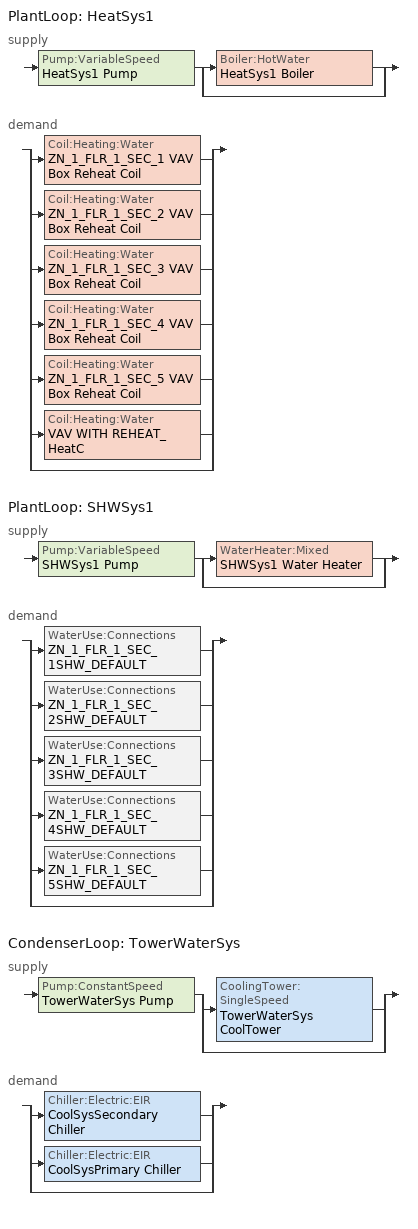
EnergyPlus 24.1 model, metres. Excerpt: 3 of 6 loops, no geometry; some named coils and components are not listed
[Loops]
PlantLoop 'HeatSys1'
 supply: Pump:VariableSpeed 'HeatSys1 Pump' > split
  | Boiler:HotWater 'HeatSys1 Boiler'
  | bypass
 demand: split
  | Coil:Heating:Water 'ZN_1_FLR_1_SEC_1 VAV Box Reheat Coil'
  | Coil:Heating:Water 'ZN_1_FLR_1_SEC_2 VAV Box Reheat Coil'
  | Coil:Heating:Water 'ZN_1_FLR_1_SEC_3 VAV Box Reheat Coil'
  | Coil:Heating:Water 'ZN_1_FLR_1_SEC_4 VAV Box Reheat Coil'
  | Coil:Heating:Water 'ZN_1_FLR_1_SEC_5 VAV Box Reheat Coil'
  | Coil:Heating:Water 'VAV WITH REHEAT_HeatC'
  | bypass
PlantLoop 'SHWSys1'
 supply: Pump:VariableSpeed 'SHWSys1 Pump' > split
  | WaterHeater:Mixed 'SHWSys1 Water Heater'
  | bypass
 demand: split
  | WaterUse:Connections 'ZN_1_FLR_1_SEC_1SHW_DEFAULT'
  | WaterUse:Connections 'ZN_1_FLR_1_SEC_2SHW_DEFAULT'
  | WaterUse:Connections 'ZN_1_FLR_1_SEC_3SHW_DEFAULT'
  | WaterUse:Connections 'ZN_1_FLR_1_SEC_4SHW_DEFAULT'
  | WaterUse:Connections 'ZN_1_FLR_1_SEC_5SHW_DEFAULT'
  | bypass
CondenserLoop 'TowerWaterSys'
 supply: Pump:ConstantSpeed 'TowerWaterSys Pump' > split
  | CoolingTower:SingleSpeed 'TowerWaterSys CoolTower'
  | bypass
 demand: split
  | Chiller:Electric:EIR 'CoolSysSecondary Chiller'
  | Chiller:Electric:EIR 'CoolSysPrimary Chiller'
  | bypass
[Boiler:HotWater]
HeatSys1 Boiler: Boiler flow mode=LeavingSetpointModulated; Design water flow rate=Autosize; Efficiency curve temperature evaluation variable=LeavingBoiler; Fuel type=NaturalGas; Maximum part load ratio=1.2; Minimum part load ratio=0; Nominal capacity=Autosize; Nominal thermal efficiency=0.8; Normalized boiler efficiency curve=BoilerEfficiency; On cycle parasitic electric load=75; Optimum part load ratio=1; Sizing factor=1.1; Water outlet upper temperature limit=95
[Coil:Heating:Water] Availability schedule=ALWAYS_ON; Maximum water flow rate=Autosize; Performance input method=UFactorTimesAreaAndDesignWaterFlowRate; Rated capacity=Autosize; Rated inlet air temperature=16.6; Rated inlet water temperature=82.2; Rated outlet air temperature=32.2; Rated outlet water temperature=71.1; U factor times area value=Autosize
ZN_1_FLR_1_SEC_1 VAV Box Reheat Coil; ZN_1_FLR_1_SEC_2 VAV Box Reheat Coil; ZN_1_FLR_1_SEC_3 VAV Box Reheat Coil; ZN_1_FLR_1_SEC_4 VAV Box Reheat Coil; ZN_1_FLR_1_SEC_5 VAV Box Reheat Coil
[CondenserEquipmentList]
TowerWaterSys Equipment List: TowerWaterSys CoolTower, CoolingTower:SingleSpeed
[CondenserEquipmentOperationSchemes]
TowerWaterSys Loop Operation Scheme List: Control scheme 1=TowerWaterSys Operation Scheme; Control scheme 1 schedule=PlantOnSched
[CondenserLoop]
TowerWaterSys: Condenser equipment operation scheme=TowerWaterSys Loop Operation Scheme List; Condenser loop volume=Autocalculate; Fluid type=Water; Load distribution scheme=SequentialLoad; Maximum loop flow rate=Autosize; Maximum loop temperature=80; Minimum loop flow rate=0; Minimum loop temperature=5
[CoolingTower:SingleSpeed]
TowerWaterSys CoolTower: Design air flow rate=Autosize; Design fan power=Autosize; Design u factor times area value=Autosize; Design water flow rate=Autosize; Free convection regime air flow rate=Autocalculate; Free convection regime u factor times area value=Autocalculate
[PlantEquipmentList]
HeatSys1 Equipment List: HeatSys1 Boiler, Boiler:HotWater
SHWSys1 Equipment List: SHWSys1 Water Heater, WaterHeater:Mixed
[PlantEquipmentOperation:CoolingLoad]
TowerWaterSys Operation Scheme: Load range 1 lower limit=0; Load range 1 upper limit=1e+12; Range 1 equipment list=TowerWaterSys Equipment List
[PlantEquipmentOperation:HeatingLoad] Load range 1 lower limit=0; Load range 1 upper limit=1e+15
Name | Range 1 equipment list
HeatSys1 Operation Scheme | HeatSys1 Equipment List
SHWSys1 Operation Scheme | SHWSys1 Equipment List
[PlantEquipmentOperationSchemes] Control scheme 1 schedule=PlantOnSched
Name | Control scheme 1
HeatSys1 Loop Operation Scheme List | HeatSys1 Operation Scheme
SHWSys1 Loop Operation Scheme List | SHWSys1 Operation Scheme
[PlantLoop] Fluid type=Water; Load distribution scheme=Optimal; Maximum loop flow rate=Autosize; Minimum loop flow rate=0; Minimum loop temperature=10; Plant loop volume=Autocalculate
Name | Maximum loop temperature | Plant equipment operation scheme
HeatSys1 | 100 | HeatSys1 Loop Operation Scheme List
SHWSys1 | 60 | SHWSys1 Loop Operation Scheme List
[Pump:ConstantSpeed]
TowerWaterSys Pump: Design flow rate=Autosize; Design power consumption=Autosize; Design pump head=179352; Fraction of motor inefficiencies to fluid stream=0; Motor efficiency=0.87; Pump control type=Intermittent
[Pump:VariableSpeed] Design maximum flow rate=Autosize; Design minimum flow rate=0; Design power consumption=Autosize; Fraction of motor inefficiencies to fluid stream=0; Pump control type=Intermittent; Coefficient 1 of the part load performance curve=0; Coefficient 2 of the part load performance curve=1; Coefficient 3 of the part load performance curve=0; Coefficient 4 of the part load performance curve=0
Name | Design pump head | Motor efficiency
HeatSys1 Pump | 15000 | 0.9
SHWSys1 Pump | 0 | 1
[SetpointManager:FollowOutdoorAirTemperature]
MyCondenserControl: Control variable=Temperature; Maximum setpoint temperature=80; Minimum setpoint temperature=5; Offset temperature difference=0; Reference temperature type=OutdoorAirWetBulb; Setpoint node or nodelist=TowerWaterSys Supply Outlet Node
[SetpointManager:Scheduled] Control variable=Temperature
Name | Schedule | Setpoint node or nodelist
HeatSys1 Boiler Setpoint Manager | HW-Loop-Temp-Schedule | HeatSys1 Supply Equipment Outlet Node
HeatSys1 Loop Setpoint Manager | HW-Loop-Temp-Schedule | HeatSys1 Supply Outlet Node
SHWSys1 Loop Setpoint Manager | SHWSys1-Loop-Temp-Schedule | SHWSys1 Supply Outlet Node
[Sizing:Plant]
Name | Design loop exit temperature | Loop design temperature difference | Loop type
SHWSys1 | 60 | 5 | Heating
HeatSys1 | 82 | 11 | Heating
TowerWaterSys | 29.4 | 5.6 | Condenser
[WaterHeater:Mixed]
SHWSys1 Water Heater: Ambient temperature indicator=Schedule; Ambient temperature schedule=SHWSys1 Water Heater Ambient Temperature Schedule; Deadband temperature difference=2; Heater control type=Cycle; Heater fuel type=NaturalGas; Heater maximum capacity=845000; Heater thermal efficiency=0.8; Indirect water heating recovery time=1.5; Maximum temperature limit=82.2222; Off cycle loss coefficient to ambient temperature=6; Off cycle parasitic fuel consumption rate=20; Off cycle parasitic fuel type=NaturalGas; Off cycle parasitic heat fraction to tank=0.8; On cycle loss coefficient to ambient temperature=6; On cycle parasitic fuel type=NaturalGas; Setpoint temperature schedule=SHWSys1 Water Heater Setpoint Temperature Schedule; Source side design flow rate=Autosize; Source side effectiveness=1; Tank volume=3; Use side design flow rate=Autosize; Use side effectiveness=1
[WaterUse:Connections]
Name | Water use equipment name 1
ZN_1_FLR_1_SEC_1SHW_DEFAULT | ZN_1_FLR_1_SEC_1SHW_DEFAULT
ZN_1_FLR_1_SEC_2SHW_DEFAULT | ZN_1_FLR_1_SEC_2SHW_DEFAULT
ZN_1_FLR_1_SEC_3SHW_DEFAULT | ZN_1_FLR_1_SEC_3SHW_DEFAULT
ZN_1_FLR_1_SEC_4SHW_DEFAULT | ZN_1_FLR_1_SEC_4SHW_DEFAULT
ZN_1_FLR_1_SEC_5SHW_DEFAULT | ZN_1_FLR_1_SEC_5SHW_DEFAULT
[WaterUse:Equipment] End use subcategory=SHW_DEFAULT; Flow rate fraction schedule=BLDG_SWH_SCH; Peak flow rate=2.77778e-06
Name | Zone | Hot water supply temperature schedule | Latent fraction schedule | Sensible fraction schedule | Target temperature schedule
ZN_1_FLR_1_SEC_1SHW_DEFAULT | ZN_1_FLR_1_SEC_1 | ZN_1_FLR_1_SEC_1SHW_DEFAULTHot Supply Temp Sched | ZN_1_FLR_1_SEC_1SHW_DEFAULT Latent fract sched | ZN_1_FLR_1_SEC_1SHW_DEFAULT Sensible fract sched | ZN_1_FLR_1_SEC_1SHW_DEFAULT Temp Sched
ZN_1_FLR_1_SEC_2SHW_DEFAULT | ZN_1_FLR_1_SEC_2 | ZN_1_FLR_1_SEC_2SHW_DEFAULTHot Supply Temp Sched | ZN_1_FLR_1_SEC_2SHW_DEFAULT Latent fract sched | ZN_1_FLR_1_SEC_2SHW_DEFAULT Sensible fract sched | ZN_1_FLR_1_SEC_2SHW_DEFAULT Temp Sched
ZN_1_FLR_1_SEC_3SHW_DEFAULT | ZN_1_FLR_1_SEC_3 | ZN_1_FLR_1_SEC_3SHW_DEFAULTHot Supply Temp Sched | ZN_1_FLR_1_SEC_3SHW_DEFAULT Latent fract sched | ZN_1_FLR_1_SEC_3SHW_DEFAULT Sensible fract sched | ZN_1_FLR_1_SEC_3SHW_DEFAULT Temp Sched
ZN_1_FLR_1_SEC_4SHW_DEFAULT | ZN_1_FLR_1_SEC_4 | ZN_1_FLR_1_SEC_4SHW_DEFAULTHot Supply Temp Sched | ZN_1_FLR_1_SEC_4SHW_DEFAULT Latent fract sched | ZN_1_FLR_1_SEC_4SHW_DEFAULT Sensible fract sched | ZN_1_FLR_1_SEC_4SHW_DEFAULT Temp Sched
ZN_1_FLR_1_SEC_5SHW_DEFAULT | ZN_1_FLR_1_SEC_5 | ZN_1_FLR_1_SEC_5SHW_DEFAULTHot Supply Temp Sched | ZN_1_FLR_1_SEC_5SHW_DEFAULT Latent fract sched | ZN_1_FLR_1_SEC_5SHW_DEFAULT Sensible fract sched | ZN_1_FLR_1_SEC_5SHW_DEFAULT Temp Sched
[Curve:Quadratic]
BoilerEfficiency: Maximum value of x=1; Minimum value of x=0; Coefficient1 constant=1; Coefficient2 x=0; Coefficient3 x 2=0
[Schedule:Compact]
ALWAYS_ON; PlantOnSched: Through: 12/31, For: AllDays, Until: 24:00, 1
BLDG_SWH_SCH: Through: 12/31, For: Weekdays SummerDesignDay, Until: 05:00, 0.05, Until: 06:00, 0.08, Until: 07:00, 0.07, Until: 08:00, 0.19, Until: 09:00, 0.35, Until: 10:00, 0.38, Until: 11:00, 0.39, Until: 12:00, 0.47, Until: 13:00, 0.57, Until: 14:00, 0.54, Until: 15:00, 0.34, Until: 16:00, 0.33, Until: 17:00, 0.44, Until: 18:00, 0.26, Until: 19:00, 0.21, Until: 20:00, 0.15, Until: 21:00, 0.17, Until: 22:00, 0.08, Until: 24:00, 0.05, For: Saturday WinterDesignDay, Until: 05:00, 0.05, Until: 06:00, 0.08, Until: 07:00, 0.07, Until: 08:00, 0.11, Until: 09:00, 0.15, Until: 10:00, 0.21, Until: 11:00, 0.19, Until: 12:00, 0.23, Until: 13:00, 0.2, Until: 14:00, 0.19, Until: 15:00, 0.15, Until: 16:00, 0.13, Until: 17:00, 0.14, Until: 21:00, 0.07, Until: 22:00, 0.09, Until: 24:00, 0.05, For: Sunday Holidays AllOtherDays, Until: 05:00, 0.04, Until: 06:00, 0.07, Until: 11:00, 0.04, Until: 13:00, 0.06, Until: 14:00, 0.09, Until: 15:00, 0.06, Until: 21:00, 0.04, Until: 22:00, 0.07, Until: 24:00, 0.04
HW-Loop-Temp-Schedule; SHWSys1 Water Heater Setpoint Temperature Schedule; SHWSys1-Loop-Temp-Schedule: Through: 12/31, For: AllDays, Until: 24:00, 60
SHWSys1 Water Heater Ambient Temperature Schedule: Through: 12/31, For: AllDays, Until: 24:00, 22
ZN_1_FLR_1_SEC_1SHW_DEFAULT Latent fract sched; ZN_1_FLR_1_SEC_2SHW_DEFAULT Latent fract sched; ZN_1_FLR_1_SEC_3SHW_DEFAULT Latent fract sched; ZN_1_FLR_1_SEC_4SHW_DEFAULT Latent fract sched; ZN_1_FLR_1_SEC_5SHW_DEFAULT Latent fract sched: Through: 12/31, For: AllDays, Until: 24:00, 0.05
ZN_1_FLR_1_SEC_1SHW_DEFAULT Sensible fract sched; ZN_1_FLR_1_SEC_2SHW_DEFAULT Sensible fract sched; ZN_1_FLR_1_SEC_3SHW_DEFAULT Sensible fract sched; ZN_1_FLR_1_SEC_4SHW_DEFAULT Sensible fract sched; ZN_1_FLR_1_SEC_5SHW_DEFAULT Sensible fract sched: Through: 12/31, For: AllDays, Until: 24:00, 0.2
ZN_1_FLR_1_SEC_1SHW_DEFAULT Temp Sched; ZN_1_FLR_1_SEC_2SHW_DEFAULT Temp Sched; ZN_1_FLR_1_SEC_3SHW_DEFAULT Temp Sched; ZN_1_FLR_1_SEC_4SHW_DEFAULT Temp Sched; ZN_1_FLR_1_SEC_5SHW_DEFAULT Temp Sched: Through: 12/31, For: AllDays, Until: 24:00, 40
ZN_1_FLR_1_SEC_1SHW_DEFAULTHot Supply Temp Sched; ZN_1_FLR_1_SEC_2SHW_DEFAULTHot Supply Temp Sched; ZN_1_FLR_1_SEC_3SHW_DEFAULTHot Supply Temp Sched; ZN_1_FLR_1_SEC_4SHW_DEFAULTHot Supply Temp Sched; ZN_1_FLR_1_SEC_5SHW_DEFAULTHot Supply Temp Sched: Through: 12/31, For: AllDays, Until: 24:00, 55
